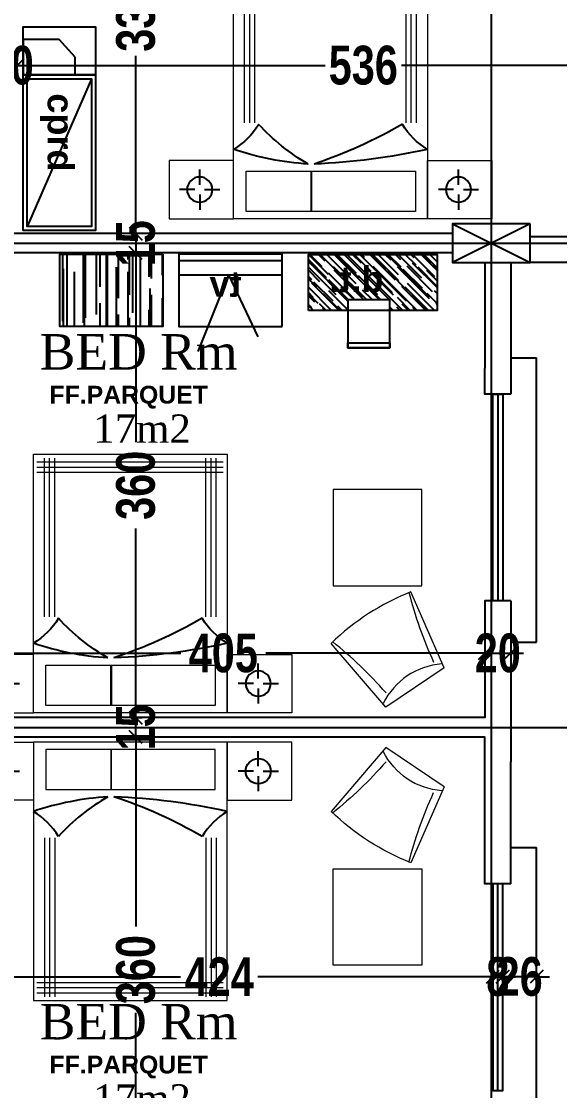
# Model space of a CAD drawing. Extents: x 285329 to 658348, y -83126 to -16980.
# Drawn here: x 360006 to 360423, y -40479 to -39652 of the extents above; entities that cross this region are included whole.
import ezdxf

# ---------------------------------------------------------------- set-up
doc = ezdxf.new("R2010")
doc.units = 0
doc.layers.get('0').update_dxf_attribs({"linetype": 'CONTINUOUS'})
doc.layers.get('DEFPOINTS').update_dxf_attribs({"color": 9, "linetype": 'CONTINUOUS'})
for name, color, linetype in [('AXIS', 1, 'CONTINUOUS'), ('col', 2, 'CONTINUOUS'), ('COLUMN', 5, 'CONTINUOUS'), ('DOOR', 4, 'CONTINUOUS'), ('FURNITURE', 4, 'CONTINUOUS'), ('Layer3', 50, 'CONTINUOUS'), ('TEXT', 3, 'CONTINUOUS'), ('WALL', 7, 'CONTINUOUS'), ('WALL1', 2, 'CONTINUOUS')]:
    doc.layers.add(name, color=color, linetype=linetype)
doc.layers.add('FURN', color=126, linetype='CONTINUOUS', lineweight=9)
doc.layers.add('VIS', color=8, linetype='CONTINUOUS', lineweight=18)
doc.styles.add('CITYBLUEPRINT', font='cityb___.ttf', dxfattribs={"width": 0.8})
doc.styles.add('style2', font='romantic.ttf', dxfattribs={"height": 50})
doc.styles.add('STYLE4', font='arialbd.ttf', dxfattribs={"height": 0.2})
doc.dimstyles.new('50', dxfattribs={"dimtxt": 30, "dimasz": 10, "dimexe": 5, "dimexo": 6, "dimgap": 5, "dimtad": 0, "dimdec": 0, "dimdsep": 46, "dimtxsty": 'CITYBLUEPRINT', "dimblk1": 'OBLIQUE', "dimblk2": 'OBLIQUE', "dimsah": 1, "dimcen": 0.05, "dimdle": 0.03, "dimclre": 22, "dimclrt": 7, "dimadec": 0, "dimazin": 0, "dimtfac": 1, "dimtdec": 0, "dimtix": 1, "dimtmove": 0, "dimatfit": 3, "dimldrblk": 'OBLIQUE', "dimfxl": 1, "dimtolj": 1, "dimtzin": 0, "dimarcsym": 0})

# ---------------------------------------------------------------- blocks, each defined once
blk = doc.blocks.new('BED90')
at = {"color": 1}
for p, q in [((-76122.23, -175772.7), (-76122.23, -175760.9)), ((-76126, -175776.47), (-76137.8, -175776.47)), ((-76122.23, -175780.24), (-76122.23, -175792.04)), ((-76118.46, -175776.47), (-76106.66, -175776.47)), ((-76122.23, -175973.06), (-76122.23, -175961.26)), ((-76126, -175976.83), (-76137.8, -175976.83)), ((-76118.46, -175976.83), (-76106.66, -175976.83)), ((-76122.23, -175980.6), (-76122.23, -175992.4))]:
    blk.add_line(p, q, dxfattribs=at)
at = {"color": 1, "extrusion": (0, 0, -1)}
for centre in [(-76122.23, -175776.47), (-76122.23, -175976.83)]:
    blk.add_ellipse(centre, major_axis=(6.89, 6.89), ratio=1, start_param=3.141593, end_param=9.424778, dxfattribs=at)
at = {"layer": 'FURN'}
for p, q in [((-76144.65, -175750.54), (-76099.65, -175750.54)), ((-76144.65, -175800.54), (-76144.65, -175750.54)), ((-76099.65, -175750.54), (-76099.65, -175800.54)), ((-76299.65, -175800.54), (-76099.65, -175800.54)), ((-76299.65, -175950.54), (-76299.65, -175800.54)), ((-76293.71, -175947.82), (-76293.71, -175803.68)), ((-76289.71, -175947.82), (-76289.71, -175803.68)), ((-76285.71, -175947.82), (-76285.71, -175803.68)), ((-76099.65, -175800.54), (-76144.65, -175800.54)), ((-76099.65, -175800.54), (-76099.65, -175950.54)), ((-76173.81, -175809.03), (-76296.74, -175809.03)), ((-76173.81, -175813.03), (-76296.74, -175813.03)), ((-76136.43, -175809.84), (-76105.32, -175809.84)), ((-76136.43, -175890.57), (-76136.43, -175809.84)), ((-76105.32, -175809.84), (-76105.32, -175890.57)), ((-76173.81, -175817.03), (-76296.74, -175817.03)), ((-76136.43, -175890.17), (-76105.32, -175890.17)), ((-76136.43, -175940.9), (-76136.43, -175890.17)), ((-76105.32, -175890.57), (-76136.43, -175890.57)), ((-76105.32, -175890.17), (-76105.32, -175940.9)), ((-76173.81, -175934.05), (-76296.74, -175934.05)), ((-76173.81, -175938.05), (-76296.74, -175938.05)), ((-76173.81, -175942.05), (-76296.74, -175942.05)), ((-76105.32, -175940.9), (-76136.43, -175940.9)), ((-76099.65, -175950.54), (-76299.65, -175950.54)), ((-76144.65, -175950.56), (-76144.65, -176000.56)), ((-76099.65, -175950.56), (-76144.65, -175950.56)), ((-76099.65, -176000.56), (-76099.65, -175950.56)), ((-76144.65, -176000.56), (-76099.65, -176000.56))]:
    blk.add_line(p, q, dxfattribs=at)
at = {"layer": 'Layer3', "color": 1, "linetype": 'Continuous', "extrusion": (0, 0, -1)}
for centre, major_axis, ratio, start_param, end_param in [((-76202.86, -175770.59), (40.87, 40.87), 1, 1.329085, 1.807955), ((-76648.69, -175909.31), (-358.58, 358.58), 1, 2.139925, 2.31453), ((-76498.83, -176007.66), (-266.06, 266.06), 1, 1.833807, 2.033087), ((-76449.38, -175677.69), (-293.45, 235.51), 0.655482, 3.041952, 3.241233), ((-76643.35, -175824.04), (-497.53, 98.07), 0.665001, 3.05429, 3.228895), ((-76202.86, -175980.48), (-40.87, 40.87), 1, 1.333638, 1.812508)]:
    blk.add_ellipse(centre, major_axis=major_axis, ratio=ratio, start_param=start_param, end_param=end_param, dxfattribs=at)
blk = doc.blocks.new('cp')
at = {"layer": 'DOOR'}
blk.add_line((286410.03, -20595.14), (286397.78, -20608.9), dxfattribs=at)
blk.add_lwpolyline([(286425.76, -20581.38), (286369.84, -20581.38), (286369.84, -20618.63), (286425.76, -20618.63)], close=True, dxfattribs=at)
blk.add_lwpolyline([(286397.78, -20608.9), (286369.84, -20608.9), (286369.84, -20581.38), (286410.03, -20581.38), (286410.03, -20595.14)], dxfattribs=at)
blk = doc.blocks.new('COLUMN')
at = {"layer": 'AXIS'}
for p, q in [((236924.7, -9644.26), (236984.7, -9674.26)), ((236984.7, -9644.26), (236924.7, -9674.26))]:
    blk.add_line(p, q, dxfattribs=at)
at = {"layer": 'COLUMN'}
blk.add_lwpolyline([(236924.7, -9644.26), (236984.7, -9644.26), (236984.7, -9674.26), (236924.7, -9674.26)], close=True, dxfattribs=at)
blk = doc.blocks.new('_Oblique')
at = {"color": 0, "lineweight": -2}
blk.add_line((-0.5, -0.5), (0.5, 0.5), dxfattribs=at)
blk = doc.blocks.new('*D2565')
at = {"layer": 'DEFPOINTS', "color": 0, "linetype": 'Continuous', "lineweight": 5, "transparency": 16777216}
for p in [(360094.46, -39481.25), (360094.46, -39816.21), (360094.46, -39816.21)]:
    blk.add_point(p, dxfattribs=at)
at = {"layer": 'VIS', "color": 22, "linetype": 'Continuous', "lineweight": -2, "transparency": 16777216}
for p, q in [((360088.46, -39481.25), (360089.46, -39481.25)), ((360100.46, -39816.21), (360099.46, -39816.21))]:
    blk.add_line(p, q, dxfattribs=at)
at = {"layer": 'VIS', "color": 0, "linetype": 'Continuous', "lineweight": -2, "transparency": 16777216}
for p, q in [((360094.46, -39481.22), (360094.46, -39618.81)), ((360094.46, -39816.24), (360094.46, -39678.64))]:
    blk.add_line(p, q, dxfattribs=at)
at = {"layer": 'VIS', "color": 0, "linetype": 'Continuous', "lineweight": -2, "transparency": 16777216, "xscale": 10, "yscale": 10, "zscale": 10}
for p, rotation in [((360094.46, -39481.25), 90), ((360094.46, -39816.21), 270)]:
    blk.add_blockref('_Oblique', p, dxfattribs=dict(at, rotation=rotation))
at = {"layer": 'VIS', "color": 7, "linetype": 'Continuous', "lineweight": 5, "transparency": 16777216, "insert": (360094.46, -39648.73), "char_height": 30, "attachment_point": 5, "rotation": 90, "style": 'CITYBLUEPRINT'}
blk.add_mtext('\\A1;335', dxfattribs=at)
blk = doc.blocks.new('*D2566')
at = {"layer": 'DEFPOINTS', "color": 0, "linetype": 'Continuous', "lineweight": 5, "transparency": 16777216}
for p in [(360094.46, -39816.21), (360094.46, -39831.21), (360094.46, -39831.21)]:
    blk.add_point(p, dxfattribs=at)
at = {"layer": 'VIS', "color": 0, "linetype": 'Continuous', "lineweight": -2, "transparency": 16777216}
for p, q in [((360094.46, -39816.21), (360094.46, -39806.21)), ((360094.46, -39816.21), (360094.46, -39831.21)), ((360094.46, -39831.21), (360094.46, -39841.21))]:
    blk.add_line(p, q, dxfattribs=at)
at = {"layer": 'VIS', "color": 22, "linetype": 'Continuous', "lineweight": -2, "transparency": 16777216}
for p, q in [((360100.46, -39816.21), (360099.46, -39816.21)), ((360100.46, -39831.21), (360099.46, -39831.21))]:
    blk.add_line(p, q, dxfattribs=at)
at = {"layer": 'VIS', "color": 0, "linetype": 'Continuous', "lineweight": -2, "transparency": 16777216, "xscale": 10, "yscale": 10, "zscale": 10}
for p, rotation in [((360094.46, -39816.21), 270), ((360094.46, -39831.21), 90)]:
    blk.add_blockref('_Oblique', p, dxfattribs=dict(at, rotation=rotation))
at = {"layer": 'VIS', "color": 7, "linetype": 'Continuous', "lineweight": 5, "transparency": 16777216, "insert": (360094.46, -39823.71), "char_height": 30, "attachment_point": 5, "rotation": 90, "style": 'CITYBLUEPRINT'}
blk.add_mtext('\\A1;15', dxfattribs=at)
blk = doc.blocks.new('*D2599')
at = {"layer": 'DEFPOINTS', "color": 0, "linetype": 'Continuous', "lineweight": 5, "transparency": 16777216}
for p in [(359992.7, -39686.57), (360002.7, -39686.04), (360002.7, -39686.57)]:
    blk.add_point(p, dxfattribs=at)
at = {"layer": 'VIS', "color": 22, "linetype": 'Continuous', "lineweight": -2, "transparency": 16777216}
for p, q in [((359992.7, -39680.57), (359992.7, -39681.04)), ((360002.7, -39680.57), (360002.7, -39681.04))]:
    blk.add_line(p, q, dxfattribs=at)
at = {"layer": 'VIS', "color": 0, "linetype": 'Continuous', "lineweight": -2, "transparency": 16777216}
for p, q in [((359992.7, -39686.04), (359982.7, -39686.04)), ((359992.7, -39686.04), (360002.7, -39686.04)), ((360002.7, -39686.04), (360012.7, -39686.04))]:
    blk.add_line(p, q, dxfattribs=at)
at = {"layer": 'VIS', "color": 0, "linetype": 'Continuous', "lineweight": -2, "transparency": 16777216, "xscale": 10, "yscale": 10, "zscale": 10}
blk.add_blockref('_Oblique', (359992.7, -39686.04), dxfattribs=at)
at = {"layer": 'VIS', "color": 0, "linetype": 'Continuous', "lineweight": -2, "transparency": 16777216, "xscale": 10, "yscale": 10, "zscale": 10, "rotation": 180}
blk.add_blockref('_Oblique', (360002.7, -39686.04), dxfattribs=at)
at = {"layer": 'VIS', "color": 7, "linetype": 'Continuous', "lineweight": 5, "transparency": 16777216, "insert": (359997.7, -39686.04), "char_height": 30, "attachment_point": 5, "style": 'CITYBLUEPRINT'}
blk.add_mtext('\\A1;10', dxfattribs=at)
blk = doc.blocks.new('*D2600')
at = {"layer": 'DEFPOINTS', "color": 0, "linetype": 'Continuous', "lineweight": 5, "transparency": 16777216}
for p in [(360002.7, -39686.57), (360538.48, -39683.6), (360538.48, -39686.04)]:
    blk.add_point(p, dxfattribs=at)
at = {"layer": 'VIS', "color": 22, "linetype": 'Continuous', "lineweight": -2, "transparency": 16777216}
for p, q in [((360002.7, -39680.57), (360002.7, -39681.04)), ((360538.48, -39689.6), (360538.48, -39691.04))]:
    blk.add_line(p, q, dxfattribs=at)
at = {"layer": 'VIS', "color": 0, "linetype": 'Continuous', "lineweight": -2, "transparency": 16777216}
for p, q in [((360002.67, -39686.04), (360241.01, -39686.04)), ((360538.51, -39686.04), (360300.17, -39686.04))]:
    blk.add_line(p, q, dxfattribs=at)
at = {"layer": 'VIS', "color": 0, "linetype": 'Continuous', "lineweight": -2, "transparency": 16777216, "xscale": 10, "yscale": 10, "zscale": 10, "rotation": 180}
blk.add_blockref('_Oblique', (360002.7, -39686.04), dxfattribs=at)
at = {"layer": 'VIS', "color": 0, "linetype": 'Continuous', "lineweight": -2, "transparency": 16777216, "xscale": 10, "yscale": 10, "zscale": 10}
blk.add_blockref('_Oblique', (360538.48, -39686.04), dxfattribs=at)
at = {"layer": 'VIS', "color": 7, "linetype": 'Continuous', "lineweight": 5, "transparency": 16777216, "insert": (360270.59, -39686.04), "char_height": 30, "attachment_point": 5, "style": 'CITYBLUEPRINT'}
blk.add_mtext('\\A1;536', dxfattribs=at)
blk = doc.blocks.new('*D2605')
at = {"layer": 'DEFPOINTS', "color": 0, "linetype": 'Continuous', "lineweight": 5, "transparency": 16777216}
for p in [(360364.73, -40141.1), (360384.73, -40140.88), (360384.73, -40141.1)]:
    blk.add_point(p, dxfattribs=at)
at = {"layer": 'VIS', "color": 22, "linetype": 'Continuous', "lineweight": -2, "transparency": 16777216}
for p, q in [((360364.73, -40135.1), (360364.73, -40135.88)), ((360384.73, -40135.1), (360384.73, -40135.88))]:
    blk.add_line(p, q, dxfattribs=at)
at = {"layer": 'VIS', "color": 0, "linetype": 'Continuous', "lineweight": -2, "transparency": 16777216}
for p, q in [((360364.73, -40140.88), (360354.73, -40140.88)), ((360364.73, -40140.88), (360384.73, -40140.88)), ((360384.73, -40140.88), (360394.73, -40140.88))]:
    blk.add_line(p, q, dxfattribs=at)
at = {"layer": 'VIS', "color": 0, "linetype": 'Continuous', "lineweight": -2, "transparency": 16777216, "xscale": 10, "yscale": 10, "zscale": 10}
blk.add_blockref('_Oblique', (360364.73, -40140.88), dxfattribs=at)
at = {"layer": 'VIS', "color": 0, "linetype": 'Continuous', "lineweight": -2, "transparency": 16777216, "xscale": 10, "yscale": 10, "zscale": 10, "rotation": 180}
blk.add_blockref('_Oblique', (360384.73, -40140.88), dxfattribs=at)
at = {"layer": 'VIS', "color": 7, "linetype": 'Continuous', "lineweight": 5, "transparency": 16777216, "insert": (360374.73, -40140.88), "char_height": 30, "attachment_point": 5, "style": 'CITYBLUEPRINT'}
blk.add_mtext('\\A1;20', dxfattribs=at)
blk = doc.blocks.new('tv2')
at = {"layer": 'DOOR'}
for q in [(-170830.87, 60583.73), (-170842.32, 60537.49)]:
    blk.add_line((-170890.4, 60560.21), q, dxfattribs=at)
for points in [[(-170850.36, 60518.61), (-170906.28, 60518.61), (-170906.28, 60598.61), (-170850.36, 60598.61)], [(-170901.09, 60598.61), (-170890.4, 60598.61), (-170890.4, 60518.61), (-170901.09, 60518.61)]]:
    blk.add_lwpolyline(points, close=True, dxfattribs=at)
at = {"layer": 'DOOR', "insert": (-170893.33, 60550.01), "char_height": 20, "width": 203.8184, "attachment_point": 1, "rotation": 90, "style": 'STYLE4'}
blk.add_mtext('tv', dxfattribs=at)
blk = doc.blocks.new('dt')
at = {"layer": 'DOOR'}
h = blk.add_hatch(dxfattribs=at)
h.set_pattern_fill('AR-RROOF', color=256, scale=7, angle=135, style=0)
h.set_pattern_definition([(135, (-170902.4104, 60623.411), (-15.8392, 5.9397), [105, -14, 35, -7]), (135, (-170911.468, 60627.519), (-1.6334, -11.5329), [21, -2.31, 42, -5.25]), (135, (-170909.0925, 60621.6787), (-29.05502, 22.42236), [56, -9.8, 28, -7])])
h.paths.add_polyline_path([(-170859.05, 60723.16), (-170902.41, 60723.16), (-170902.41, 60623.41), (-170859.05, 60623.41), (-170859.05, 60659.95), (-170867.22, 60659.95), (-170867.22, 60692.5), (-170859.05, 60692.5)])
h.paths.add_polyline_path([(-170898.33, 60660.08), (-170898.33, 60705.13), (-170867.68, 60705.13), (-170867.68, 60660.08)], flags=24)
for points in [[(-170859.05, 60723.16), (-170902.41, 60723.16), (-170902.41, 60623.41), (-170859.05, 60623.41)], [(-170867.22, 60692.5), (-170830.15, 60692.5), (-170830.15, 60659.95), (-170867.22, 60659.95)], [(-170830.15, 60692.5), (-170833.95, 60692.5), (-170833.95, 60659.95), (-170830.15, 60659.95)]]:
    blk.add_lwpolyline(points, close=True, dxfattribs=at)
at = {"layer": 'DOOR', "insert": (-170893.33, 60665.08), "char_height": 20, "width": 203.8184, "attachment_point": 1, "rotation": 90, "style": 'STYLE4'}
blk.add_mtext('d.t.', dxfattribs=at)
blk = doc.blocks.new('vxcv')
at = {"layer": 'FURN'}
for p, q in [((312988.44, -30904, -139.86), (313033.6, -30873.45, -139.86)), ((313033.6, -30873.45, -139.86), (313075.88, -30922.95, -139.86)), ((312988.44, -30904, -139.86), (313014.16, -30962.87, -139.86))]:
    blk.add_line(p, q, dxfattribs=at)
blk.add_lwpolyline([(313074.27, -30967.39), (313005.85, -30967.39), (313005.85, -31041.94), (313074.27, -31041.94)], close=True, dxfattribs=at)
for centre, major_axis, ratio, start_param, end_param in [((312888.99, -30708.42, -139.86), (-128.06, 189.35), 0.481209, 2.88862, 3.394565), ((313103.04, -30798.66, -139.86), (116.97, -155.99), 0.555479, -1.432361, -1.129115), ((312889.67, -30936.65, -139.86), (94.28, -170.66), 0.555479, 1.129115, 1.432361), ((312722.8, -30444.67, -139.86), (324.17, -501.26), 0.5625, -0.109671, 0.109671)]:
    blk.add_ellipse(centre, major_axis=major_axis, ratio=ratio, start_param=start_param, end_param=end_param, dxfattribs=at)
blk = doc.blocks.new('*D2629')
at = {"layer": 'DEFPOINTS', "color": 0, "linetype": 'Continuous', "lineweight": 5, "transparency": 16777216}
for p in [(360088.18, -40205.79), (360094.46, -40205.79), (360094.46, -40565.8)]:
    blk.add_point(p, dxfattribs=at)
at = {"layer": 'VIS', "color": 22, "linetype": 'Continuous', "lineweight": -2, "transparency": 16777216}
for p, q in [((360094.18, -40205.79), (360099.46, -40205.79)), ((360100.46, -40565.8), (360099.46, -40565.8))]:
    blk.add_line(p, q, dxfattribs=at)
at = {"layer": 'VIS', "color": 0, "linetype": 'Continuous', "lineweight": -2, "transparency": 16777216}
for p, q in [((360094.46, -40205.76), (360094.46, -40352.36)), ((360094.46, -40565.83), (360094.46, -40419.23))]:
    blk.add_line(p, q, dxfattribs=at)
at = {"layer": 'VIS', "color": 0, "linetype": 'Continuous', "lineweight": -2, "transparency": 16777216, "xscale": 10, "yscale": 10, "zscale": 10}
for p, rotation in [((360094.46, -40205.79), 90), ((360094.46, -40565.8), 270)]:
    blk.add_blockref('_Oblique', p, dxfattribs=dict(at, rotation=rotation))
at = {"layer": 'VIS', "color": 7, "linetype": 'Continuous', "lineweight": 5, "transparency": 16777216, "insert": (360094.46, -40385.8), "char_height": 30, "attachment_point": 5, "rotation": 90, "style": 'CITYBLUEPRINT'}
blk.add_mtext('\\A1;360', dxfattribs=at)
blk = doc.blocks.new('*D2630')
at = {"layer": 'DEFPOINTS', "color": 0, "linetype": 'Continuous', "lineweight": 5, "transparency": 16777216}
for p in [(360088.18, -40190.79), (360094.46, -40190.79), (360088.18, -40205.79)]:
    blk.add_point(p, dxfattribs=at)
at = {"layer": 'VIS', "color": 0, "linetype": 'Continuous', "lineweight": -2, "transparency": 16777216}
for p, q in [((360094.46, -40190.79), (360094.46, -40180.79)), ((360094.46, -40205.79), (360094.46, -40190.79)), ((360094.46, -40205.79), (360094.46, -40215.79))]:
    blk.add_line(p, q, dxfattribs=at)
at = {"layer": 'VIS', "color": 22, "linetype": 'Continuous', "lineweight": -2, "transparency": 16777216}
for p, q in [((360094.18, -40190.79), (360099.46, -40190.79)), ((360094.18, -40205.79), (360099.46, -40205.79))]:
    blk.add_line(p, q, dxfattribs=at)
at = {"layer": 'VIS', "color": 0, "linetype": 'Continuous', "lineweight": -2, "transparency": 16777216, "xscale": 10, "yscale": 10, "zscale": 10}
for p, rotation in [((360094.46, -40190.79), 270), ((360094.46, -40205.79), 90)]:
    blk.add_blockref('_Oblique', p, dxfattribs=dict(at, rotation=rotation))
at = {"layer": 'VIS', "color": 7, "linetype": 'Continuous', "lineweight": 5, "transparency": 16777216, "insert": (360094.46, -40198.29), "char_height": 30, "attachment_point": 5, "rotation": 90, "style": 'CITYBLUEPRINT'}
blk.add_mtext('\\A1;15', dxfattribs=at)
blk = doc.blocks.new('*D2631')
at = {"layer": 'DEFPOINTS', "color": 0, "linetype": 'Continuous', "lineweight": 5, "transparency": 16777216}
for p in [(360094.46, -39831.21), (360094.46, -39831.21), (360088.18, -40190.79)]:
    blk.add_point(p, dxfattribs=at)
at = {"layer": 'VIS', "color": 22, "linetype": 'Continuous', "lineweight": -2, "transparency": 16777216}
for p, q in [((360088.46, -39831.21), (360089.46, -39831.21)), ((360094.18, -40190.79), (360099.46, -40190.79))]:
    blk.add_line(p, q, dxfattribs=at)
at = {"layer": 'VIS', "color": 0, "linetype": 'Continuous', "lineweight": -2, "transparency": 16777216}
for p, q in [((360094.46, -39831.18), (360094.46, -39977.56)), ((360094.46, -40190.82), (360094.46, -40044.44))]:
    blk.add_line(p, q, dxfattribs=at)
at = {"layer": 'VIS', "color": 0, "linetype": 'Continuous', "lineweight": -2, "transparency": 16777216, "xscale": 10, "yscale": 10, "zscale": 10}
for p, rotation in [((360094.46, -39831.21), 90), ((360094.46, -40190.79), 270)]:
    blk.add_blockref('_Oblique', p, dxfattribs=dict(at, rotation=rotation))
at = {"layer": 'VIS', "color": 7, "linetype": 'Continuous', "lineweight": 5, "transparency": 16777216, "insert": (360094.46, -40011), "char_height": 30, "attachment_point": 5, "rotation": 90, "style": 'CITYBLUEPRINT'}
blk.add_mtext('\\A1;360', dxfattribs=at)
blk = doc.blocks.new('*D2675')
at = {"layer": 'DEFPOINTS', "color": 0, "linetype": 'Continuous', "lineweight": 5, "transparency": 16777216}
for p in [(360378.56, -40391.25), (360378.56, -40401.31), (360404.73, -40401.31)]:
    blk.add_point(p, dxfattribs=at)
at = {"layer": 'VIS', "color": 0, "linetype": 'Continuous', "lineweight": -2, "transparency": 16777216}
for p, q in [((360378.56, -40391.25), (360368.56, -40391.25)), ((360404.73, -40391.25), (360378.56, -40391.25)), ((360404.73, -40391.25), (360414.73, -40391.25))]:
    blk.add_line(p, q, dxfattribs=at)
at = {"layer": 'VIS', "color": 22, "linetype": 'Continuous', "lineweight": -2, "transparency": 16777216}
for p, q in [((360378.56, -40395.31), (360378.56, -40386.25)), ((360404.73, -40395.31), (360404.73, -40386.25))]:
    blk.add_line(p, q, dxfattribs=at)
at = {"layer": 'VIS', "color": 0, "linetype": 'Continuous', "lineweight": -2, "transparency": 16777216, "xscale": 10, "yscale": 10, "zscale": 10}
blk.add_blockref('_Oblique', (360378.56, -40391.25), dxfattribs=at)
at = {"layer": 'VIS', "color": 0, "linetype": 'Continuous', "lineweight": -2, "transparency": 16777216, "xscale": 10, "yscale": 10, "zscale": 10, "rotation": 180}
blk.add_blockref('_Oblique', (360404.73, -40391.25), dxfattribs=at)
at = {"layer": 'VIS', "color": 7, "linetype": 'Continuous', "lineweight": 5, "transparency": 16777216, "insert": (360391.65, -40391.25), "char_height": 30, "attachment_point": 5, "style": 'CITYBLUEPRINT'}
blk.add_mtext('\\A1;26', dxfattribs=at)
blk = doc.blocks.new('*D2676')
at = {"layer": 'DEFPOINTS', "color": 0, "linetype": 'Continuous', "lineweight": 5, "transparency": 16777216}
for p in [(360370.9, -40391.25), (360370.9, -40396.25), (360378.56, -40401.31)]:
    blk.add_point(p, dxfattribs=at)
at = {"layer": 'VIS', "color": 0, "linetype": 'Continuous', "lineweight": -2, "transparency": 16777216}
for p, q in [((360370.9, -40391.25), (360360.9, -40391.25)), ((360378.56, -40391.25), (360370.9, -40391.25)), ((360378.56, -40391.25), (360388.56, -40391.25))]:
    blk.add_line(p, q, dxfattribs=at)
at = {"layer": 'VIS', "color": 22, "linetype": 'Continuous', "lineweight": -2, "transparency": 16777216}
for p, q in [((360370.9, -40390.25), (360370.9, -40386.25)), ((360378.56, -40395.31), (360378.56, -40386.25))]:
    blk.add_line(p, q, dxfattribs=at)
at = {"layer": 'VIS', "color": 0, "linetype": 'Continuous', "lineweight": -2, "transparency": 16777216, "xscale": 10, "yscale": 10, "zscale": 10}
blk.add_blockref('_Oblique', (360370.9, -40391.25), dxfattribs=at)
at = {"layer": 'VIS', "color": 0, "linetype": 'Continuous', "lineweight": -2, "transparency": 16777216, "xscale": 10, "yscale": 10, "zscale": 10, "rotation": 180}
blk.add_blockref('_Oblique', (360378.56, -40391.25), dxfattribs=at)
at = {"layer": 'VIS', "color": 7, "linetype": 'Continuous', "lineweight": 5, "transparency": 16777216, "insert": (360374.73, -40391.25), "char_height": 30, "attachment_point": 5, "style": 'CITYBLUEPRINT'}
blk.add_mtext('\\A1;8', dxfattribs=at)
blk = doc.blocks.new('*D2677')
at = {"layer": 'DEFPOINTS', "color": 0, "linetype": 'Continuous', "lineweight": 5, "transparency": 16777216}
for p in [(359947.23, -40391.25), (359947.23, -40396.25), (360370.9, -40396.25)]:
    blk.add_point(p, dxfattribs=at)
at = {"layer": 'VIS', "color": 0, "linetype": 'Continuous', "lineweight": -2, "transparency": 16777216}
for p, q in [((359947.2, -40391.25), (360129.14, -40391.25)), ((360370.93, -40391.25), (360188.99, -40391.25))]:
    blk.add_line(p, q, dxfattribs=at)
at = {"layer": 'VIS', "color": 22, "linetype": 'Continuous', "lineweight": -2, "transparency": 16777216}
for p, q in [((359947.23, -40390.25), (359947.23, -40386.25)), ((360370.9, -40390.25), (360370.9, -40386.25))]:
    blk.add_line(p, q, dxfattribs=at)
at = {"layer": 'VIS', "color": 0, "linetype": 'Continuous', "lineweight": -2, "transparency": 16777216, "xscale": 10, "yscale": 10, "zscale": 10, "rotation": 180}
blk.add_blockref('_Oblique', (359947.23, -40391.25), dxfattribs=at)
at = {"layer": 'VIS', "color": 0, "linetype": 'Continuous', "lineweight": -2, "transparency": 16777216, "xscale": 10, "yscale": 10, "zscale": 10}
blk.add_blockref('_Oblique', (360370.9, -40391.25), dxfattribs=at)
at = {"layer": 'VIS', "color": 7, "linetype": 'Continuous', "lineweight": 5, "transparency": 16777216, "insert": (360159.07, -40391.25), "char_height": 30, "attachment_point": 5, "style": 'CITYBLUEPRINT'}
blk.add_mtext('\\A1;424', dxfattribs=at)
blk = doc.blocks.new('*D2694')
at = {"layer": 'DEFPOINTS', "color": 0, "linetype": 'Continuous', "lineweight": 5, "transparency": 16777216}
for p in [(359959.73, -40141.45), (360364.73, -40140.88), (360364.73, -40140.88)]:
    blk.add_point(p, dxfattribs=at)
at = {"layer": 'VIS', "color": 22, "linetype": 'Continuous', "lineweight": -2, "transparency": 16777216}
for p, q in [((359959.73, -40135.45), (359959.73, -40135.88)), ((360364.73, -40134.88), (360364.73, -40135.88))]:
    blk.add_line(p, q, dxfattribs=at)
at = {"layer": 'VIS', "color": 0, "linetype": 'Continuous', "lineweight": -2, "transparency": 16777216}
for p, q in [((359959.7, -40140.88), (360129.41, -40140.88)), ((360364.76, -40140.88), (360195.06, -40140.88))]:
    blk.add_line(p, q, dxfattribs=at)
at = {"layer": 'VIS', "color": 0, "linetype": 'Continuous', "lineweight": -2, "transparency": 16777216, "xscale": 10, "yscale": 10, "zscale": 10, "rotation": 180}
blk.add_blockref('_Oblique', (359959.73, -40140.88), dxfattribs=at)
at = {"layer": 'VIS', "color": 0, "linetype": 'Continuous', "lineweight": -2, "transparency": 16777216, "xscale": 10, "yscale": 10, "zscale": 10}
blk.add_blockref('_Oblique', (360364.73, -40140.88), dxfattribs=at)
at = {"layer": 'VIS', "color": 7, "linetype": 'Continuous', "lineweight": 5, "transparency": 16777216, "insert": (360162.23, -40140.88), "char_height": 30, "attachment_point": 5, "style": 'CITYBLUEPRINT'}
blk.add_mtext('\\A1;405', dxfattribs=at)

msp = doc.modelspace()

# ---------------------------------------------------------------- hatches: boundary and pattern name
at = {"layer": 'AXIS'}
h = msp.add_hatch(dxfattribs=at)
h.set_pattern_fill('AR-RROOF', color=256, scale=0.5, angle=-90, style=0)
h.set_pattern_definition([(90, (379777.176, -326567.471), (12.7, 27.94), [190.5, -25.4, 63.5, -12.7]), (90, (379783.526, -326550.58), (16.891, -12.7), [38.1, -4.191, 76.2, -9.525]), (90, (379787.971, -326561.121), (8.509, 66.04), [101.6, -17.78, 50.8, -12.7])])
h.paths.add_polyline_path([(360035.64, -39888.04), (360035.64, -39832.12), (360115.33, -39832.12), (360115.33, -39888.04)])

# ---------------------------------------------------------------- linework, layer by layer
for p, q in [((360369.73, -39110.89), (360369.2, -42695.17)), ((358484.72, -39823.54), (360820.24, -39823.54)), ((358491.62, -40198.29), (360818.48, -40198.29))]:
    msp.add_line(p, q, dxfattribs=at)
at = {"layer": 'DOOR'}
msp.add_line((360060.2, -39696.42), (360010.28, -39810.82), dxfattribs=at)
for points in [[(360007.28, -39693.42), (360063.2, -39693.42), (360063.2, -39813.82), (360007.28, -39813.82)], [(360010.28, -39696.42), (360060.2, -39696.42), (360060.2, -39810.82), (360010.28, -39810.82)], [(360115.33, -39832.12), (360115.33, -39888.04), (360035.64, -39888.04), (360035.64, -39832.12)]]:
    msp.add_lwpolyline(points, close=True, dxfattribs=at)
at = {"layer": 'FURNITURE', "ltscale": 3}
for p, q in [((360384.73, -39912.34), (360404.73, -39912.34)), ((360404.73, -40132.34), (360404.73, -39912.34)), ((360384.73, -40132.34), (360404.73, -40132.34)), ((360384.73, -40291.31), (360404.73, -40291.31)), ((360404.73, -40511.31), (360404.73, -40291.31))]:
    msp.add_line(p, q, dxfattribs=at)
for points in [[(360378.56, -40100.42), (360370.9, -40100.42), (360370.9, -39940.42), (360378.56, -39940.42)], [(360378.56, -40319.39), (360370.9, -40319.39), (360370.9, -40479.39), (360378.56, -40479.39)]]:
    msp.add_lwpolyline(points, close=True, dxfattribs=at)
at = {"layer": 'WALL', "ltscale": 3}
for p, q in [((360339.73, -39816.21), (359947.25, -39816.21)), ((360339.73, -39831.21), (359947.25, -39831.21))]:
    msp.add_line(p, q, dxfattribs=at)
at = {"layer": 'WALL', "linetype": 'Continuous', "ltscale": 3}
for p, q in [((360399.73, -39838.54), (360399.73, -39818.54)), ((360399.73, -39818.54), (360522.36, -39818.54)), ((360402.73, -39838.54), (360399.73, -39838.54)), ((360542.36, -39838.54), (360402.73, -39838.54))]:
    msp.add_line(p, q, dxfattribs=at)
for points in [[(360364.73, -39838.54), (360364.73, -39920.42)], [(360384.73, -39838.54), (360384.73, -39940.42)], [(360364.73, -39842.41), (360364.73, -39920.42)], [(360384.73, -39840.08), (360384.73, -39940.42)], [(360384.73, -39940.42), (360364.73, -39940.42), (360364.73, -39940.42), (360364.73, -39920.42), (360364.73, -39920.42)], [(360384.73, -39940.42), (360364.73, -39940.42), (360364.73, -39940.42), (360364.73, -39920.42), (360364.73, -39920.42)], [(360384.73, -40100.42), (360364.73, -40100.42), (360364.73, -40100.42), (360364.73, -40120.42), (360364.73, -40120.42)], [(360384.73, -40100.42), (360364.73, -40100.42), (360364.73, -40100.42), (360364.73, -40120.42), (360364.73, -40120.42)], [(360384.73, -40100.42), (360384.73, -40213.29)], [(360384.73, -40100.42), (360384.73, -40213.29)], [(360364.73, -40120.42), (360364.73, -40190.79), (359737.23, -40190.79)], [(360364.73, -40120.42), (360364.73, -40183.29)], [(360364.73, -40299.39), (360364.73, -40205.79), (359737.23, -40205.79)], [(360384.73, -40213.29), (360384.73, -40224.91)], [(360384.73, -40213.29), (360384.73, -40224.91)], [(360364.73, -40299.39), (360364.73, -40224.91)], [(360384.73, -40319.39), (360384.73, -40224.91)], [(360384.73, -40319.39), (360384.73, -40224.91)], [(360384.73, -40319.39), (360364.73, -40319.39), (360364.73, -40319.39), (360364.73, -40299.39), (360364.73, -40299.39)], [(360384.73, -40319.39), (360364.73, -40319.39), (360364.73, -40319.39), (360364.73, -40299.39), (360364.73, -40299.39)]]:
    msp.add_lwpolyline(points, dxfattribs=at)
at = {"layer": 'WALL1'}
for p, q in [((360374.73, -39940.42), (360374.73, -40100.42)), ((360374.73, -40479.39), (360374.73, -40319.39))]:
    msp.add_line(p, q, dxfattribs=at)

# ---------------------------------------------------------------- block references
at = {"color": 1}
for p, rotation in [((536120.77, -115904.4), 269.9999999970167), ((535965.78, -116286.6), 269.9999999999533)]:
    msp.add_blockref('BED90', p, dxfattribs=dict(at, rotation=rotation))
at = {"color": 1, "xscale": -1, "rotation": 270}
msp.add_blockref('BED90', (535965.78, 35890.01), dxfattribs=at)
at = {"layer": 'col', "xscale": -1, "rotation": 90}
for name, p in [('tv2', (420726.36, -210738.4)), ('dt', (420951.22, -210734.78))]:
    msp.add_blockref(name, p, dxfattribs=at)
at = {"layer": 'VIS', "linetype": 'Continuous', "lineweight": 5, "rotation": 179.9999999995466}
msp.add_blockref('vxcv', (673321.65, -71056.24), dxfattribs=at)
at = {"layer": 'VIS', "linetype": 'Continuous', "lineweight": 5, "xscale": -1}
msp.add_blockref('vxcv', (673321.65, -9340.34), dxfattribs=at)
at = {"layer": 'WALL', "linetype": 'Continuous', "xscale": -1, "rotation": 180}
msp.add_blockref('cp', (73637.44, -60274.8), dxfattribs=at)
at = {"layer": 'WALL', "linetype": 'Continuous', "xscale": -1}
msp.add_blockref('COLUMN', (597324.43, -30164.29), dxfattribs=at)

# ---------------------------------------------------------------- texts
at = {"layer": 'DOOR', "insert": (360020.23, -39768.21), "char_height": 20, "width": 203.8184, "attachment_point": 9, "rotation": 270, "style": 'STYLE4'}
msp.add_mtext('cprd', dxfattribs=at)
at = {"layer": 'TEXT'}
for s, insert, char_height, width, attachment_point, style in [('BED Rm', (360020.11, -39921.53), 27.44, 455.7181, 7, 'style2'), ('FF.PARQUET', (360150.28, -39933.99), 13.739, 148.7202, 3, 'STYLE4'), ('17m2', (360061.58, -39956.15), 21.952, 364.5745, 1, 'style2'), ('BED Rm', (360020.11, -40439.89), 27.44, 455.7181, 7, 'style2'), ('FF.PARQUET', (360150.28, -40452.35), 13.739, 148.7202, 3, 'STYLE4'), ('17m2', (360061.58, -40474.51), 21.952, 364.5745, 1, 'style2')]:
    msp.add_mtext(s, dxfattribs=dict(at, insert=insert, char_height=char_height, width=width, attachment_point=attachment_point, style=style))

# ---------------------------------------------------------------- dimensions: what is measured, and where the dimension line sits
at = {"layer": 'VIS', "linetype": 'Continuous', "lineweight": 5}
for base, p1, p2, picture, middle in [((360094.46, -39816.21), (360094.46, -39481.25), (360094.46, -39816.21), '*D2565', (360094.46, -39648.73)), ((360094.46, -39831.21), (360094.46, -39816.21), (360094.46, -39831.21), '*D2566', (360094.46, -39823.71)), ((360094.46, -39831.21), (360088.18, -40190.79), (360094.46, -39831.21), '*D2631', (360094.46, -40011)), ((360094.46, -40190.79), (360088.18, -40205.79), (360088.18, -40190.79), '*D2630', (360094.46, -40198.29)), ((360094.46, -40205.79), (360094.46, -40565.8), (360088.18, -40205.79), '*D2629', (360094.46, -40385.8))]:
    dim = msp.add_linear_dim(base=base, p1=p1, p2=p2, angle=90, dimstyle='50', override={"dimtmove": 1}, dxfattribs=at)
    dim.commit()
    dim.dimension.update_dxf_attribs({"geometry": picture, "text_midpoint": middle})
for base, p1, p2, picture, middle in [((360002.7, -39686.04), (359992.7, -39686.57), (360002.7, -39686.57), '*D2599', (359997.7, -39686.04)), ((360538.48, -39686.04), (360002.7, -39686.57), (360538.48, -39683.6), '*D2600', (360270.59, -39686.04)), ((360364.73, -40140.88), (359959.73, -40141.45), (360364.73, -40140.88), '*D2694', (360162.23, -40140.88)), ((360384.73, -40140.88), (360364.73, -40141.1), (360384.73, -40141.1), '*D2605', (360374.73, -40140.88)), ((359947.23, -40391.25), (360370.9, -40396.25), (359947.23, -40396.25), '*D2677', (360159.07, -40391.25)), ((360370.9, -40391.25), (360378.56, -40401.31), (360370.9, -40396.25), '*D2676', (360374.73, -40391.25))]:
    dim = msp.add_linear_dim(base=base, p1=p1, p2=p2, dimstyle='50', override={"dimtmove": 1}, dxfattribs=at)
    dim.commit()
    dim.dimension.update_dxf_attribs({"geometry": picture, "text_midpoint": middle})
dim = msp.add_linear_dim(base=(360378.56, -40391.25), p1=(360404.73, -40401.31), p2=(360378.56, -40401.31), dimstyle='50', dxfattribs=at)
dim.commit()
dim.dimension.update_dxf_attribs({"geometry": '*D2675', "text_midpoint": (360391.65, -40391.25)})

doc.saveas('drawing.dxf')
